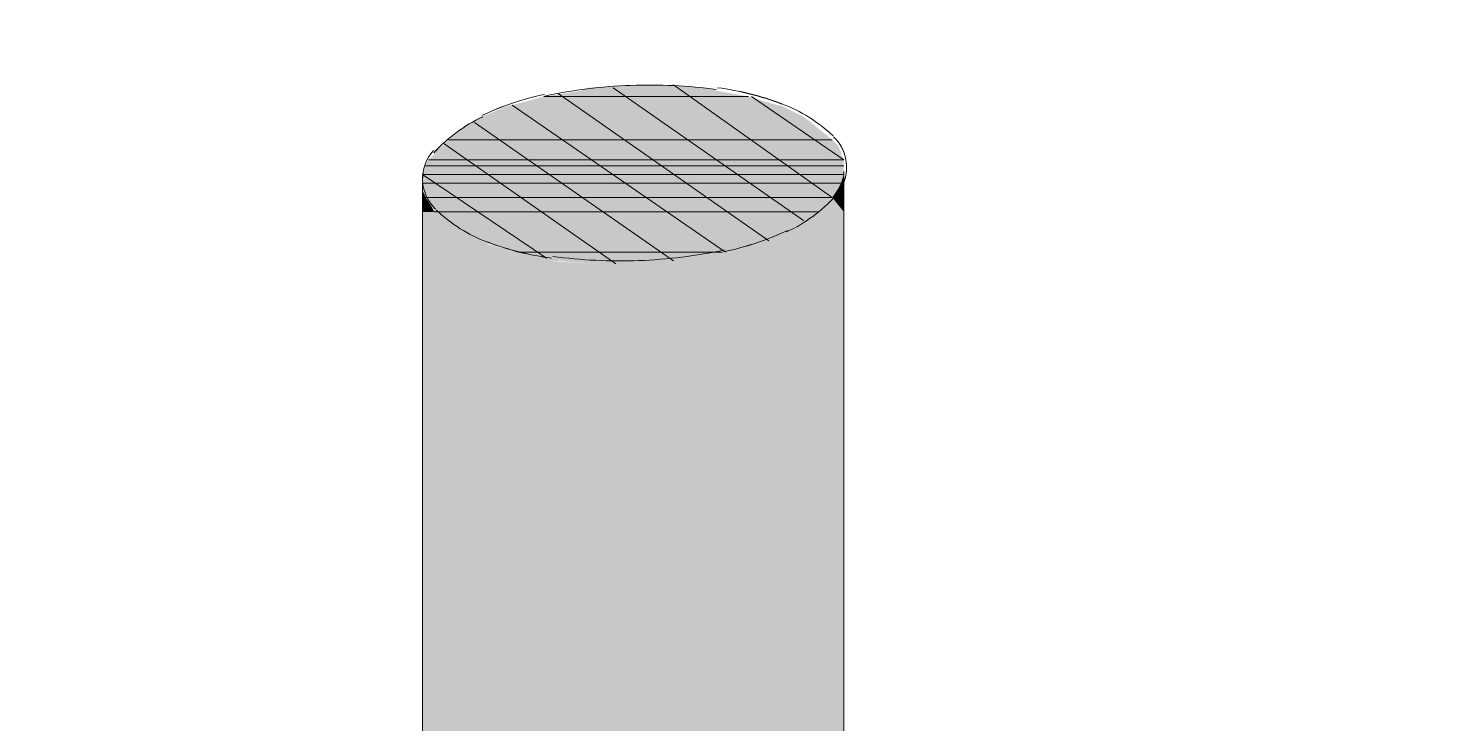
# Model space of a CAD drawing. Header units: metres. Extents: x 3162.2 to 3239.3, y 1435.1 to 1475.8.
# Drawn here: x 3191.0135 to 3191.4828, y 1452.9291 to 1453.161 of the extents above; entities that cross this region are included whole.
import ezdxf

# ---------------------------------------------------------------- set-up
doc = ezdxf.new("R2010")
doc.units = ezdxf.units.M
doc.layers.add('PDF2_Geometry', color=7, linetype='Continuous')
doc.layers.add('PDF2_Solid Fills', color=7, linetype='Continuous', true_color=0x636466)

msp = doc.modelspace()

# ---------------------------------------------------------------- linework, layer by layer
at = {"layer": 'PDF2_Geometry', "lineweight": 0}
for points in [[(3191.18567, 1453.13896, 0.056935), (3191.16474, 1453.13194, -0.056935)], [(3191.21431, 1453.14197, -0.043257), (3191.24299, 1453.14056, 0.043257), (3191.21431, 1453.14197, 0.043527), (3191.18581, 1453.13841, -0.043527)], [(3191.16506, 1453.13147, 0.099312), (3191.14878, 1453.11948, -0.099312)], [(3191.14864, 1453.12021, 0.408048), (3191.14936, 1453.10072, -0.408048)], [(3191.24573, 1453.08655, 0.056935), (3191.26666, 1453.09357, -0.056935)], [(3191.21709, 1453.08354, -0.043257), (3191.18841, 1453.08495, 0.043257), (3191.21709, 1453.08354, 0.043527), (3191.24559, 1453.0871, -0.043527)]]:
    msp.add_lwpolyline(points, format="xyb", close=True, dxfattribs=at)
for points in [[(3191.26042, 1453.09016), (3191.19021, 1453.1392)], [(3191.27196, 1453.09689), (3191.20849, 1453.14113)], [(3191.28158, 1453.10458), (3191.22868, 1453.14209)], [(3191.24599, 1453.08631), (3191.17483, 1453.13536)], [(3191.28542, 1453.11708), (3191.25465, 1453.13824)], [(3191.22868, 1453.08342), (3191.16233, 1453.12959)], [(3191.20945, 1453.08246), (3191.15175, 1453.12285)], [(3191.18637, 1453.08439), (3191.14502, 1453.11228)], [(3191.28542, 1453.11324), (3191.28542, 1452.84108)], [(3191.14502, 1453.10939), (3191.14502, 1452.7853)]]:
    msp.add_lwpolyline(points, close=True, dxfattribs=at)
for points in [[(3191.19021, 1453.1392), (3191.26042, 1453.09016)], [(3191.20849, 1453.14113), (3191.27196, 1453.09689)], [(3191.22868, 1453.14209), (3191.28158, 1453.10458)], [(3191.17483, 1453.13536), (3191.24599, 1453.08631)], [(3191.25465, 1453.13824), (3191.28542, 1453.11708)], [(3191.16233, 1453.12959), (3191.22868, 1453.08342)], [(3191.15175, 1453.12285), (3191.20945, 1453.08246)], [(3191.14502, 1453.11228), (3191.18637, 1453.08439)], [(3191.28542, 1452.84108), (3191.28542, 1453.11324)], [(3191.14502, 1452.7853), (3191.14502, 1453.10939)]]:
    msp.add_lwpolyline(points, dxfattribs=at)
for points in [[(3191.28184, 1453.12511, 0.099375), (3191.26472, 1453.13586, -0.099375), (3191.28184, 1453.12511, 0.099375), (3191.26472, 1453.13586, 0.056705), (3191.24336, 1453.14118, -0.056705), (3191.26474, 1453.13574, 0.056705), (3191.24336, 1453.14118)], [(3191.26634, 1453.09308, 0.099312), (3191.28262, 1453.10507, -0.099312), (3191.26634, 1453.09308, 0.099312), (3191.28262, 1453.10507, 0.408048), (3191.28204, 1453.1248, -0.408048), (3191.28276, 1453.1053, 0.408048), (3191.28204, 1453.1248)], [(3191.14955, 1453.1004, 0.099375), (3191.16668, 1453.08966, -0.099375), (3191.14955, 1453.1004, 0.099375), (3191.16668, 1453.08966, 0.056705), (3191.18804, 1453.08433, -0.056705), (3191.16666, 1453.08977, 0.056705), (3191.18804, 1453.08433)]]:
    msp.add_lwpolyline(points, format="xyb", dxfattribs=at)
at = {"layer": 'PDF2_Geometry', "color": 31, "lineweight": 0, "true_color": 0xfecc66}
for points in [[(3191.25369, 1453.13824), (3191.18541, 1453.13824), (3191.25369, 1453.13824)], [(3191.28158, 1453.12382), (3191.15367, 1453.12382), (3191.28158, 1453.12382)], [(3191.28542, 1453.11708), (3191.14694, 1453.11708), (3191.28542, 1453.11708)], [(3191.28542, 1453.11228), (3191.14502, 1453.11228), (3191.28542, 1453.11228)], [(3191.28542, 1453.11516), (3191.14598, 1453.11516), (3191.28542, 1453.11516)], [(3191.28542, 1453.10939), (3191.28542, 1453.11228), (3191.28542, 1453.10939)], [(3191.28446, 1453.10939), (3191.14502, 1453.10939), (3191.28446, 1453.10939)], [(3191.14598, 1453.10458), (3191.14502, 1453.10651), (3191.14598, 1453.10458)], [(3191.28158, 1453.10458), (3191.14598, 1453.10458), (3191.28158, 1453.10458)], [(3191.27677, 1453.09977), (3191.14886, 1453.09977), (3191.27677, 1453.09977)], [(3191.24503, 1453.08631), (3191.17675, 1453.08631), (3191.24503, 1453.08631)]]:
    msp.add_lwpolyline(points, dxfattribs=at)
msp.add_lwpolyline([(3191.14502, 1453.10939), (3191.14502, 1453.10939), (3191.14502, 1453.10939)], close=True, dxfattribs=at)
at = {"layer": 'PDF2_Geometry', "color": 150, "lineweight": 0, "true_color": 0x007fff}
msp.add_circle((3191.31956, 1452.62807), 0.66212, dxfattribs=at)
at = {"layer": 'PDF2_Geometry', "lineweight": 0}
for centre, radius, start, end in [((3191.20593, 1453.04386), 0.09723, 102.0283, 115.0628), ((3191.18681, 1453.08489), 0.05141, 115.0305, 137.7168), ((3191.15895, 1453.11083), 0.01394, 137.7239, 226.5152), ((3191.22547, 1453.18165), 0.09723, 282.0283, 295.0628)]:
    msp.add_arc(centre, radius, start, end, dxfattribs=at)
at = {"layer": 'PDF2_Solid Fills', "color": 31, "true_color": 0xfecc66, "transparency": 33554559}
for points in [[(3191.19791, 1453.14016), (3191.25369, 1453.13824), (3191.18541, 1453.13824)], [(3191.19983, 1453.14113), (3191.24311, 1453.14016), (3191.19791, 1453.14016)], [(3191.24311, 1453.14016), (3191.19791, 1453.14016), (3191.25369, 1453.13824)], [(3191.2133, 1453.14209), (3191.24022, 1453.14113), (3191.19983, 1453.14113)], [(3191.24022, 1453.14113), (3191.19983, 1453.14113), (3191.24311, 1453.14016)], [(3191.21426, 1453.14209), (3191.22868, 1453.14209), (3191.2133, 1453.14209)], [(3191.22868, 1453.14209), (3191.2133, 1453.14209), (3191.24022, 1453.14113)], [(3191.17387, 1453.13536), (3191.27004, 1453.13247), (3191.16713, 1453.13247)], [(3191.17483, 1453.13536), (3191.26426, 1453.13536), (3191.17387, 1453.13536)], [(3191.26426, 1453.13536), (3191.17387, 1453.13536), (3191.27004, 1453.13247)], [(3191.18541, 1453.13824), (3191.2633, 1453.13536), (3191.17483, 1453.13536)], [(3191.2633, 1453.13536), (3191.17483, 1453.13536), (3191.26426, 1453.13536)], [(3191.18541, 1453.13824), (3191.25369, 1453.13824), (3191.25369, 1453.13824)], [(3191.25369, 1453.13824), (3191.18541, 1453.13824), (3191.2633, 1453.13536)], [(3191.16425, 1453.13151), (3191.27581, 1453.12862), (3191.15944, 1453.12862)], [(3191.16713, 1453.13247), (3191.27196, 1453.13151), (3191.16425, 1453.13151)], [(3191.27196, 1453.13151), (3191.16425, 1453.13151), (3191.27581, 1453.12862)], [(3191.27004, 1453.13247), (3191.16713, 1453.13247), (3191.27196, 1453.13151)], [(3191.15848, 1453.12766), (3191.28158, 1453.12382), (3191.15367, 1453.12382)], [(3191.15944, 1453.12862), (3191.27677, 1453.12766), (3191.15848, 1453.12766)], [(3191.27677, 1453.12766), (3191.15848, 1453.12766), (3191.28158, 1453.12382)], [(3191.27581, 1453.12862), (3191.15944, 1453.12862), (3191.27677, 1453.12766)], [(3191.15175, 1453.12189), (3191.28446, 1453.11997), (3191.14886, 1453.11997)], [(3191.15367, 1453.12382), (3191.2835, 1453.12189), (3191.15175, 1453.12189)], [(3191.2835, 1453.12189), (3191.15175, 1453.12189), (3191.28446, 1453.11997)], [(3191.15367, 1453.12382), (3191.28158, 1453.12382), (3191.28158, 1453.12382)], [(3191.28158, 1453.12382), (3191.15367, 1453.12382), (3191.2835, 1453.12189)], [(3191.14694, 1453.11708), (3191.28542, 1453.11516), (3191.14598, 1453.11516)], [(3191.14886, 1453.11901), (3191.28542, 1453.11708), (3191.14694, 1453.11708)], [(3191.14694, 1453.11708), (3191.28542, 1453.11708), (3191.28542, 1453.11708)], [(3191.28542, 1453.11708), (3191.14694, 1453.11708), (3191.28542, 1453.11516)], [(3191.28446, 1453.11997), (3191.14886, 1453.11997), (3191.28446, 1453.11901)], [(3191.14886, 1453.11997), (3191.28446, 1453.11901), (3191.14886, 1453.11901)], [(3191.28446, 1453.11901), (3191.14886, 1453.11901), (3191.28542, 1453.11708)], [(3191.14598, 1453.11516), (3191.28542, 1453.11228), (3191.14502, 1453.11228)], [(3191.14502, 1453.11228), (3191.28542, 1453.11228), (3191.28542, 1453.11228)], [(3191.28542, 1453.11228), (3191.14502, 1453.11228), (3191.28446, 1453.10939)], [(3191.14502, 1453.11228), (3191.28446, 1453.10939), (3191.14502, 1453.10939)], [(3191.14598, 1453.11516), (3191.28542, 1453.11516), (3191.28542, 1453.11516)], [(3191.28542, 1453.11516), (3191.14598, 1453.11516), (3191.28542, 1453.11228)], [(3191.28542, 1453.11228), (3191.28542, 1453.10939), (3191.28446, 1453.10939)], [(3191.28542, 1453.11516), (3191.28542, 1453.11228), (3191.28542, 1453.11228)], [(3191.14502, 1453.10939), (3191.14502, 1453.10651), (3191.14502, 1453.10651)], [(3191.14502, 1453.10651), (3191.14502, 1453.10651), (3191.14502, 1453.10939)], [(3191.14502, 1453.10939), (3191.28446, 1453.10939), (3191.28446, 1453.10939)], [(3191.28446, 1453.10939), (3191.14502, 1453.10939), (3191.2835, 1453.10747)], [(3191.14502, 1453.10939), (3191.2835, 1453.10747), (3191.14502, 1453.10747)], [(3191.2835, 1453.10747), (3191.14502, 1453.10747), (3191.2835, 1453.10651)], [(3191.14502, 1453.10747), (3191.2835, 1453.10651), (3191.14502, 1453.10651)], [(3191.14502, 1453.10651), (3191.14598, 1453.10458), (3191.14502, 1453.10458)], [(3191.2835, 1453.10651), (3191.14502, 1453.10651), (3191.28158, 1453.10458)], [(3191.14502, 1453.10651), (3191.28158, 1453.10458), (3191.14598, 1453.10458)], [(3191.2835, 1453.10747), (3191.28542, 1453.10458), (3191.28158, 1453.10458)], [(3191.28446, 1453.10939), (3191.28542, 1453.10747), (3191.2835, 1453.10747)], [(3191.28542, 1453.10747), (3191.2835, 1453.10747), (3191.28542, 1453.10458)], [(3191.28542, 1453.10939), (3191.28446, 1453.10939), (3191.28542, 1453.10747)], [(3191.14598, 1453.10458), (3191.14502, 1453.10458), (3191.1479, 1453.1017)], [(3191.14502, 1453.10458), (3191.1479, 1453.1017), (3191.14502, 1453.1017)], [(3191.1479, 1453.1017), (3191.14502, 1453.1017), (3191.14886, 1453.09977)], [(3191.14502, 1453.1017), (3191.14886, 1453.09977), (3191.14502, 1453.09977)], [(3191.14598, 1453.10458), (3191.28158, 1453.10458), (3191.28158, 1453.10458)], [(3191.28158, 1453.10458), (3191.14598, 1453.10458), (3191.27869, 1453.1017)], [(3191.14598, 1453.10458), (3191.27869, 1453.1017), (3191.1479, 1453.1017)], [(3191.27869, 1453.1017), (3191.1479, 1453.1017), (3191.27677, 1453.09977)], [(3191.1479, 1453.1017), (3191.27677, 1453.09977), (3191.14886, 1453.09977)], [(3191.28158, 1453.10458), (3191.28542, 1453.09977), (3191.27677, 1453.09977)], [(3191.28542, 1453.10458), (3191.28158, 1453.10458), (3191.28542, 1453.09977)], [(3191.14886, 1453.09977), (3191.14502, 1453.09977), (3191.15463, 1453.09593)], [(3191.14502, 1453.09977), (3191.15463, 1453.09593), (3191.14502, 1453.09593)], [(3191.14886, 1453.09977), (3191.27677, 1453.09977), (3191.27677, 1453.09977)], [(3191.27677, 1453.09977), (3191.14886, 1453.09977), (3191.27196, 1453.09593)], [(3191.14886, 1453.09977), (3191.27196, 1453.09593), (3191.15367, 1453.09593)], [(3191.27677, 1453.09977), (3191.28542, 1453.09593), (3191.27196, 1453.09593)], [(3191.28542, 1453.09977), (3191.27677, 1453.09977), (3191.28542, 1453.09593)], [(3191.15463, 1453.09593), (3191.14502, 1453.09593), (3191.1604, 1453.09208)], [(3191.14502, 1453.09593), (3191.1604, 1453.09208), (3191.14502, 1453.09208)], [(3191.1604, 1453.09208), (3191.14502, 1453.09208), (3191.16617, 1453.0892)], [(3191.14502, 1453.09208), (3191.16617, 1453.0892), (3191.14502, 1453.0892)], [(3191.27196, 1453.09593), (3191.15367, 1453.09593), (3191.271, 1453.09593)], [(3191.15367, 1453.09593), (3191.271, 1453.09593), (3191.15463, 1453.09593)], [(3191.271, 1453.09593), (3191.15463, 1453.09593), (3191.26619, 1453.09304)], [(3191.15463, 1453.09593), (3191.26619, 1453.09304), (3191.15848, 1453.09304)], [(3191.26619, 1453.09304), (3191.15848, 1453.09304), (3191.2633, 1453.09208)], [(3191.15848, 1453.09304), (3191.2633, 1453.09208), (3191.1604, 1453.09208)], [(3191.2633, 1453.09208), (3191.1604, 1453.09208), (3191.25657, 1453.0892)], [(3191.1604, 1453.09208), (3191.25657, 1453.0892), (3191.16617, 1453.0892)], [(3191.26619, 1453.09304), (3191.28542, 1453.0892), (3191.25561, 1453.0892)], [(3191.27196, 1453.09593), (3191.28542, 1453.09304), (3191.26619, 1453.09304)], [(3191.28542, 1453.09304), (3191.26619, 1453.09304), (3191.28542, 1453.0892)], [(3191.28542, 1453.09593), (3191.27196, 1453.09593), (3191.28542, 1453.09304)], [(3191.16617, 1453.0892), (3191.14502, 1453.0892), (3191.17675, 1453.08631)], [(3191.14502, 1453.0892), (3191.17675, 1453.08631), (3191.14502, 1453.08631)], [(3191.25657, 1453.0892), (3191.16617, 1453.0892), (3191.25561, 1453.0892)], [(3191.16617, 1453.0892), (3191.25561, 1453.0892), (3191.16713, 1453.0892)], [(3191.25561, 1453.0892), (3191.16713, 1453.0892), (3191.24503, 1453.08631)], [(3191.16713, 1453.0892), (3191.24503, 1453.08631), (3191.17675, 1453.08631)], [(3191.25561, 1453.0892), (3191.28542, 1453.08631), (3191.24503, 1453.08631)], [(3191.28542, 1453.0892), (3191.25561, 1453.0892), (3191.28542, 1453.08631)], [(3191.17675, 1453.08631), (3191.14502, 1453.08631), (3191.18733, 1453.08342)], [(3191.14502, 1453.08631), (3191.18733, 1453.08342), (3191.14502, 1453.08342)], [(3191.18733, 1453.08342), (3191.14502, 1453.08342), (3191.20175, 1453.08246)], [(3191.14502, 1453.08342), (3191.20175, 1453.08246), (3191.14502, 1453.08246)], [(3191.17675, 1453.08631), (3191.24503, 1453.08631), (3191.24503, 1453.08631)], [(3191.24503, 1453.08631), (3191.17675, 1453.08631), (3191.23253, 1453.08342)], [(3191.17675, 1453.08631), (3191.23253, 1453.08342), (3191.18733, 1453.08342)], [(3191.23253, 1453.08342), (3191.18733, 1453.08342), (3191.23061, 1453.08342)], [(3191.18733, 1453.08342), (3191.23061, 1453.08342), (3191.19021, 1453.08342)], [(3191.19021, 1453.08342), (3191.20175, 1453.08246), (3191.21714, 1453.08246)], [(3191.19021, 1453.08342), (3191.23061, 1453.08342), (3191.21714, 1453.08246)], [(3191.23061, 1453.08342), (3191.28542, 1453.08246), (3191.21618, 1453.08246)], [(3191.24503, 1453.08631), (3191.28542, 1453.08342), (3191.23061, 1453.08342)], [(3191.28542, 1453.08342), (3191.23061, 1453.08342), (3191.28542, 1453.08246)], [(3191.28542, 1453.08631), (3191.24503, 1453.08631), (3191.28542, 1453.08342)], [(3191.21618, 1453.08246), (3191.21618, 1453.08246), (3191.14502, 1453.08246)], [(3191.21618, 1453.08246), (3191.14502, 1453.08246), (3191.20175, 1453.08246)], [(3191.28542, 1453.08246), (3191.14502, 1453.08246), (3191.28542, 1452.84108)], [(3191.14502, 1453.08246), (3191.28542, 1452.84108), (3191.14502, 1452.84108)], [(3191.20175, 1453.08246), (3191.21714, 1453.08246), (3191.21618, 1453.08246)]]:
    msp.add_solid(points, dxfattribs=at)

doc.saveas('drawing.dxf')
